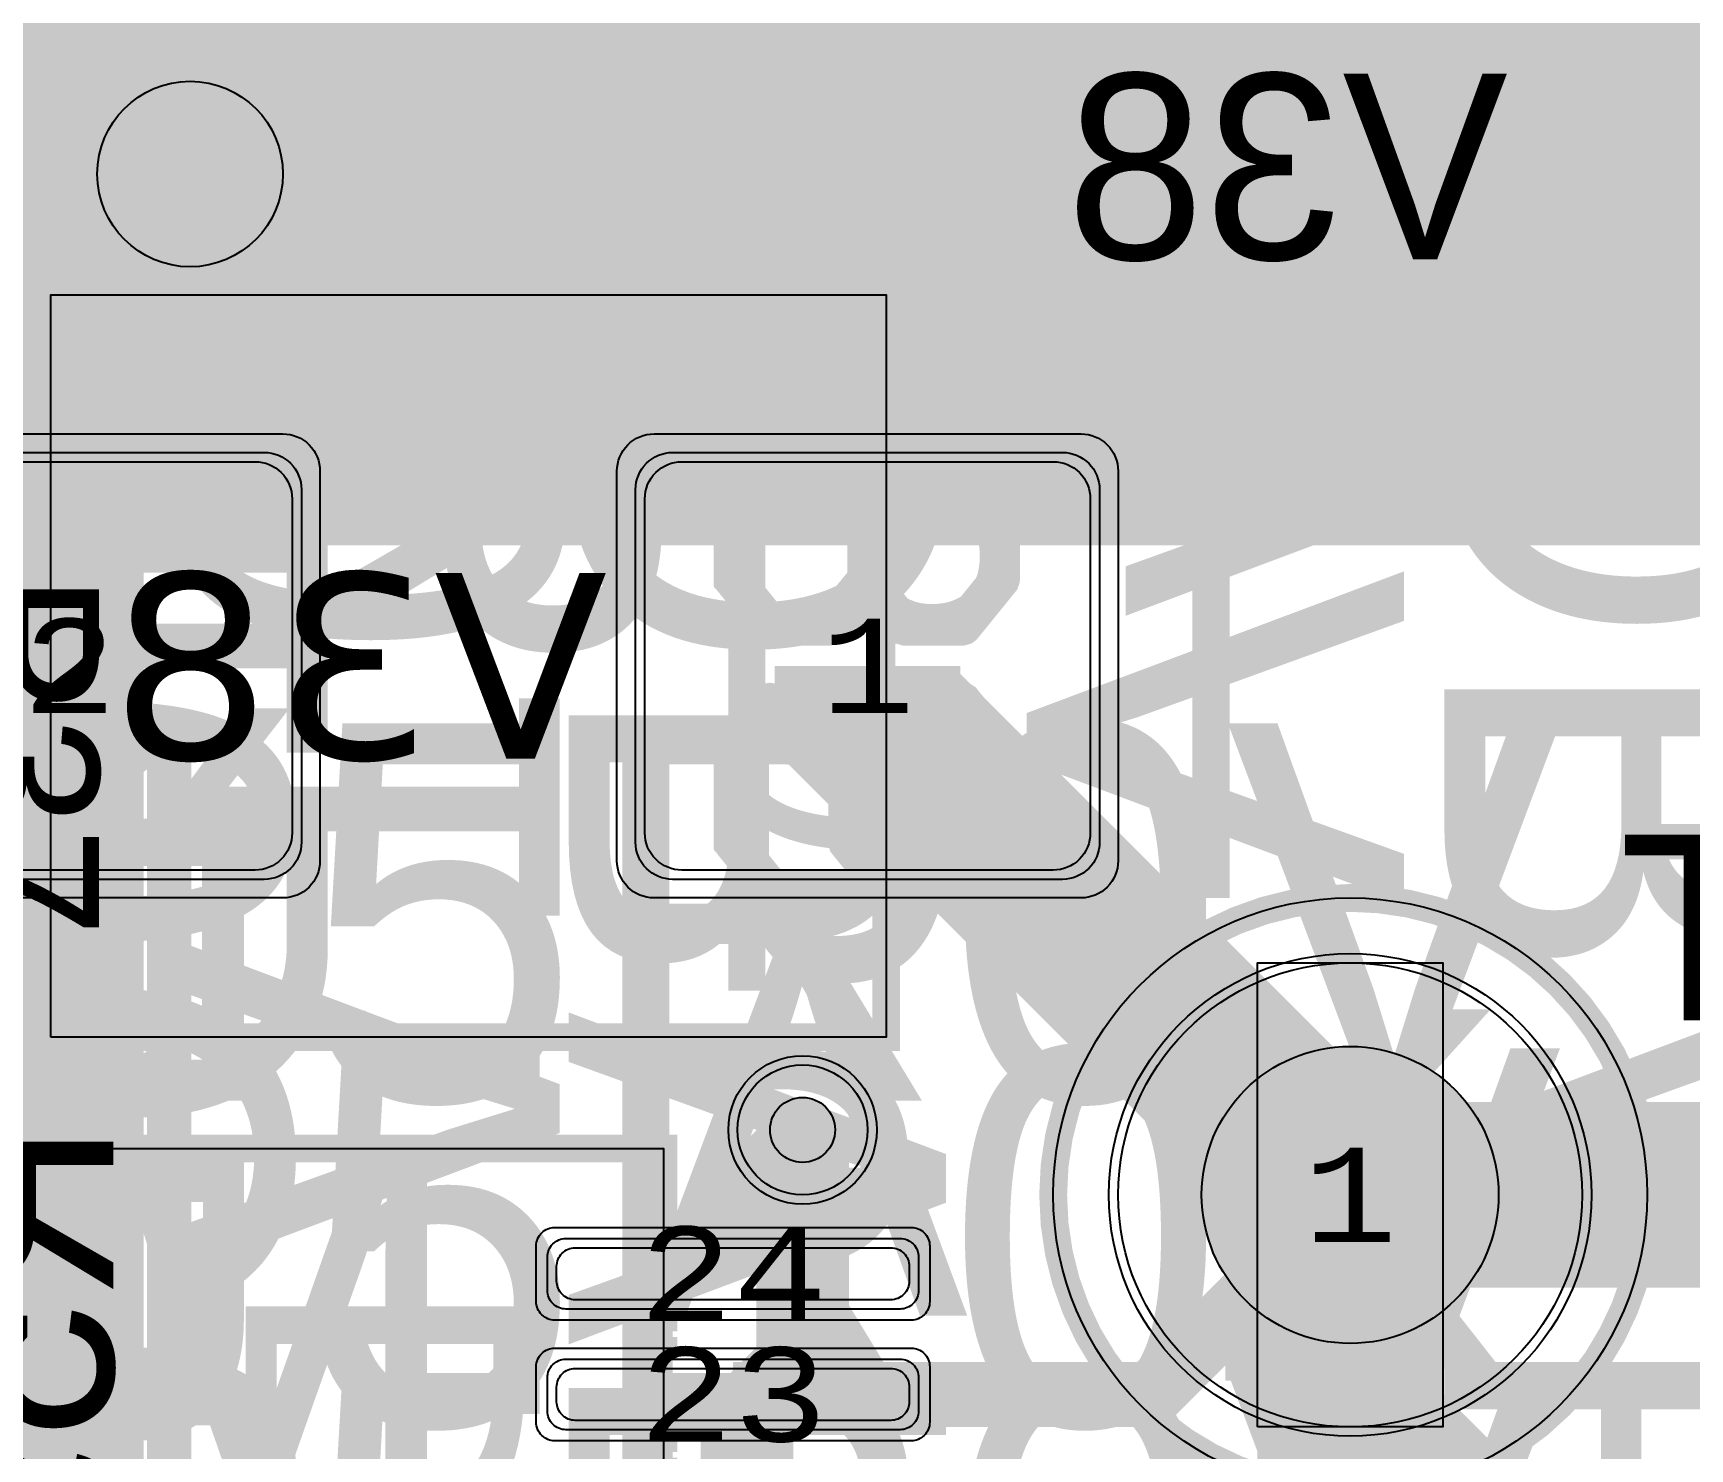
# Model space of a CAD drawing. Extents: x -28 to 199, y -61 to 255.
# Drawn here: x 92.9 to 101.83, y 123.88 to 131.51 of the extents above; entities that cross this region are included whole.
import ezdxf
from ezdxf.enums import TextEntityAlignment as Align

# ---------------------------------------------------------------- set-up
doc = ezdxf.new("R2010")
doc.units = 0
doc.header["$MEASUREMENT"] = 0
for name, color, linetype in [('ASSEMBLY_OUTLINES_BTM', 191, 'CONTINUOUS'), ('ASSEMBLY_OUTLINES_TOP', 102, 'CONTINUOUS'), ('ASSEMBLY_PART_NUMBERS_BTM', 191, 'CONTINUOUS'), ('ASSEMBLY_PART_NUMBERS_TOP', 102, 'CONTINUOUS'), ('ASSEMBLY_REF_DES_BTM', 191, 'CONTINUOUS'), ('ASSEMBLY_REF_DES_TOP', 102, 'CONTINUOUS'), ('DRILL_DRAWING', 21, 'CONTINUOUS'), ('GENERATED_SILKSCREEN_BTM', 255, 'CONTINUOUS'), ('GENERATED_SILKSCREEN_TOP', 140, 'CONTINUOUS'), ('MOUNTING_HOLES_LAYER_2', 42, 'CONTINUOUS'), ('MOUNTING_HOLES_LAYER_3', 42, 'CONTINUOUS'), ('MOUNTING_HOLES_LAYER_BOT21', 42, 'CONTINUOUS'), ('MOUNTING_HOLES_LAYER_TOP', 42, 'CONTINUOUS'), ('PART_HOLES_LAYER_2', 30, 'CONTINUOUS'), ('PART_HOLES_LAYER_3', 30, 'CONTINUOUS'), ('PART_HOLES_LAYER_BOTTOM', 30, 'CONTINUOUS'), ('PART_HOLES_LAYER_TOP', 30, 'CONTINUOUS'), ('PART_PADS_LAYER_2', 230, 'CONTINUOUS'), ('PART_PADS_LAYER_3', 81, 'CONTINUOUS'), ('PART_PADS_LAYER_BOTTOM', 10, 'CONTINUOUS'), ('PART_PADS_LAYER_TOP', 150, 'CONTINUOUS'), ('PART_PADS_SMD_BTM', 10, 'CONTINUOUS'), ('PART_PADS_SMD_TOP', 150, 'CONTINUOUS'), ('PIN_NUMBERS_BTM', 8, 'CONTINUOUS'), ('PIN_NUMBERS_TOP', 8, 'CONTINUOUS'), ('PLACEMENT_OUTLINES_BTM', 222, 'CONTINUOUS'), ('PLACEMENT_OUTLINES_TOP', 130, 'CONTINUOUS'), ('PLANE_DATA_LAYER_TOP', 150, 'CONTINUOUS'), ('PLANE_SHAPES_LAYER_2', 230, 'CONTINUOUS'), ('PLANE_SHAPES_LAYER_3', 81, 'CONTINUOUS'), ('PLANE_SHAPES_LAYER_TOP', 150, 'CONTINUOUS'), ('SILKSCREEN_OUTLINES_BTM', 211, 'CONTINUOUS'), ('SILKSCREEN_OUTLINES_TOP', 150, 'CONTINUOUS'), ('SILKSCREEN_REF_DES_BTM', 211, 'CONTINUOUS'), ('SILKSCREEN_REF_DES_TOP', 150, 'CONTINUOUS'), ('SOLDERMASK_PADS_BTM', 12, 'CONTINUOUS'), ('SOLDERMASK_PADS_TOP', 180, 'CONTINUOUS'), ('SOLDERPASTE_PADS_BTM', 12, 'CONTINUOUS'), ('SOLDERPASTE_PADS_TOP', 180, 'CONTINUOUS'), ('TRACES_LAYER_BOTTOM', 10, 'CONTINUOUS'), ('TRACES_LAYER_TOP', 150, 'CONTINUOUS'), ('VIA_HOLES_LAYER_2', 30, 'CONTINUOUS'), ('VIA_HOLES_LAYER_3', 30, 'CONTINUOUS'), ('VIA_HOLES_LAYER_BOTTOM', 30, 'CONTINUOUS'), ('VIA_HOLES_LAYER_TOP', 30, 'CONTINUOUS'), ('VIA_PADS_LAYER_2', 230, 'CONTINUOUS'), ('VIA_PADS_LAYER_3', 81, 'CONTINUOUS'), ('VIA_PADS_LAYER_BOTTOM', 10, 'CONTINUOUS'), ('VIA_PADS_LAYER_TOP', 150, 'CONTINUOUS')]:
    doc.layers.add(name, color=color, linetype=linetype)
doc.styles.add('COURIER_NEW', font='COUR.TTF')
doc.styles.add('VERDANA', font='verdana.TTF')
doc.styles.add('VERIBEST_GERBER_0', font='txt')

msp = doc.modelspace()

# ---------------------------------------------------------------- hatches: boundary and pattern name
at = {"layer": 'MOUNTING_HOLES_LAYER_2'}
h = msp.add_hatch(color=256, dxfattribs=at)
edge = h.paths.add_edge_path()
edge.add_arc((93.75, 130.75), 0.5, 0, 360)
at = {"layer": 'MOUNTING_HOLES_LAYER_3'}
h = msp.add_hatch(color=256, dxfattribs=at)
edge = h.paths.add_edge_path()
edge.add_arc((93.75, 130.75), 0.5, 0, 360)
at = {"layer": 'MOUNTING_HOLES_LAYER_BOT21'}
h = msp.add_hatch(color=256, dxfattribs=at)
edge = h.paths.add_edge_path()
edge.add_arc((93.75, 130.75), 0.5, 0, 360)
at = {"layer": 'MOUNTING_HOLES_LAYER_TOP'}
h = msp.add_hatch(color=256, dxfattribs=at)
edge = h.paths.add_edge_path()
edge.add_arc((93.75, 130.75), 0.5, 0, 360)
at = {"layer": 'PART_HOLES_LAYER_2'}
h = msp.add_hatch(color=256, dxfattribs=at)
edge = h.paths.add_edge_path()
edge.add_arc((100, 125.25), 0.8, 0, 360)
at = {"layer": 'PART_HOLES_LAYER_3'}
h = msp.add_hatch(color=256, dxfattribs=at)
edge = h.paths.add_edge_path()
edge.add_arc((100, 125.25), 0.8, 0, 360)
at = {"layer": 'PART_HOLES_LAYER_BOTTOM'}
h = msp.add_hatch(color=256, dxfattribs=at)
edge = h.paths.add_edge_path()
edge.add_arc((100, 125.25), 0.8, 0, 360)
at = {"layer": 'PART_HOLES_LAYER_TOP'}
h = msp.add_hatch(color=256, dxfattribs=at)
edge = h.paths.add_edge_path()
edge.add_arc((100, 125.25), 0.8, 0, 360)
at = {"layer": 'PLANE_DATA_LAYER_TOP'}
h = msp.add_hatch(color=256, dxfattribs=at)
h.paths.add_polyline_path([(116, 117.851777, -0.198909955685367), (115.977682, 117.797896), (111.963134, 113.783348, 0.1989121654681667), (111.852713, 113.516769), (111.852713, 109.210536, -0.198909955685367), (111.830395, 109.156655), (111.519268, 108.845529, 0.0521305858654235), (111.469896, 108.784628, -0.2536742335169971), (111.406035, 108.75), (111.052087, 108.75, -0.761357668387957), (111.012997, 108.891609, 0.2639141789224446), (111.5, 109.749999), (111.5, 109.75, 0.9999999999999999), (109.5, 109.75), (109.5, 109.749999, 0.2639141789224446), (109.987003, 108.891609, -0.761360327043746), (109.947913, 108.75), (109.787758, 108.75, -0.1239228712937583), (109.751683, 108.759081, 0.1020236173796423), (108.319618, 109.18617, -0.3891033849063), (108.25, 109.262085), (108.25, 114.499992, 0.414213562373095), (108.249992, 114.5), (106.5762, 114.5, -0.414213562373095), (106.5, 114.5762), (106.5, 125.249996), (106.499997, 125.250001), (102.750002, 128.999998, 0.2076843458650112), (102.749996, 129), (92.5762, 129, -0.414213562373095), (92.5, 129.0762), (92.5, 136.056084, -0.1989099556853327), (92.522318, 136.109965), (96.690035, 140.277682, -0.198913366334503), (96.743917, 140.3), (101.681014, 140.3, 0.1989121654681708), (101.947593, 140.410421), (104.203399, 142.666227, -0.6681819935816116), (104.333481, 142.612346), (104.333481, 139.196114, 0.1757342818238031), (104.432285, 138.923678, -0.175734275473325), (104.45, 138.874832), (104.45, 138.725168, -0.175734275473325), (104.432285, 138.676322, 0.1757342818238031), (104.333481, 138.403886), (104.333481, 136.625539, 0.1989121882725126), (104.457961, 136.325019), (107.040622, 133.742358, -0.1989099556853327), (107.06294, 133.688477), (107.06294, 128.070543, -0.1989099556853327), (107.040622, 128.016662), (106.79948, 127.77552, 0.1989121882725187), (106.675, 127.475), (106.675, 127.253921, -0.1860860801835699), (106.65528, 127.20277, 1.605833285110361), (107.690542, 126.906113, -0.0444727051515374), (107.689341, 126.919589), (107.689341, 126.91959, -0.6681819935815638), (107.819423, 126.973471), (108.696207, 126.096687, -0.1385728852908575), (108.716437, 126.060519, 0.8890740124386082), (109.9, 126.199997), (109.9, 126.200001, 0.3470511284967585), (109.439481, 126.783563, -0.1385728852908576), (109.403313, 126.803793), (108.591015, 127.616091, -0.198909955685367), (108.568697, 127.669972), (108.568697, 134.9238, -0.414213562373095), (108.644897, 135), (112.2238, 135, -0.414213562373095), (112.3, 134.9238), (112.3, 122.370567, 0.1989122151386119), (112.446447, 122.017014), (115.667013, 118.796447, 0.1553978667167526), (115.936597, 118.657102, -0.3656115539432245), (116, 118.581984)], flags=0)
h.paths.add_polyline_path([(92.75, 130.75, -0.9999999999999999), (94.75, 130.75, -0.9999999999999999)], flags=0)
h.paths.add_polyline_path([(93.3, 135, -0.9999999999999999), (100.7, 135, -0.9999999999999999)], flags=0)
at = {"layer": 'PLANE_SHAPES_LAYER_2'}
h = msp.add_hatch(color=256, dxfattribs=at)
h.paths.add_polyline_path([(169.5, 129.25), (149.5, 129.25), (142.25, 122), (142.25, 90.5), (147.5, 90.5), (147.5, 80), (154, 80), (154, 69.25), (131.75, 69.25), (131.75, 73.25), (121.25, 73.25), (121.25, 81), (110.5, 81), (110.5, 125.75), (106.5, 125.75), (106.5, 128.75), (93.5, 128.75), (93.5, 120.25), (91.75, 120.25), (91.75, 121.5), (80, 121.5), (80, 118.25), (73.25, 118.25), (73.25, 124.5), (67.5, 124.5), (67.5, 128), (57.75, 128), (57.75, 120.25), (55.25, 120.25), (55.25, 121.5), (47.5, 121.5), (47.5, 119), (35, 119), (35, 134.75), (32.75, 134.75), (32.75, 159.75), (29.25, 159.75), (29.25, 175.25), (22.5, 175.25), (22.5, 195.25), (17.25, 195.25), (17.25, 198), (22.5, 198), (22.5, 216.5), (40.25, 216.5), (40.25, 235.5), (54.5, 235.5), (54.5, 254), (87.25, 254), (87.25, 236.25), (86.25, 236.25), (86.25, 228.75), (81, 228.75), (81, 218.75), (95.25, 218.75), (95.25, 194.5), (87, 194.5), (87, 172), (131.1, 172), (131.1, 208.75), (115.5, 208.75), (115.5, 213.75), (106.75, 213.75), (106.75, 218.75), (110.25, 222.25), (110.25, 226.25), (142.5, 226.25), (142.5, 221.5), (160.5, 221.5), (160.5, 240.75), (169.5, 240.75)])
h.paths.add_polyline_path([(35.5, 149.5), (41.75, 149.5), (41.75, 152), (39.25, 152), (39.25, 154), (37.75, 154), (37.75, 152), (35.5, 152)], flags=16)
h.paths.add_polyline_path([(37.5, 125.75), (37.5, 128.75), (42.75, 128.75), (42.75, 125.75)], flags=16)
h.paths.add_polyline_path([(52, 127.75), (52, 130.75), (54.25, 130.75), (54.25, 127.75)], flags=16)
h.paths.add_polyline_path([(50.75, 219.5), (50.75, 226.5), (71.75, 226.5), (71.75, 219.5)], flags=16)
h.paths.add_polyline_path([(66.5, 150.75), (66.5, 177.5), (72.25, 177.5), (72.25, 150.75)], flags=16)
h.paths.add_polyline_path([(47.25, 185.25), (73, 185.25), (73, 188.25), (70.25, 188.25), (70.25, 191), (47.25, 191)], flags=16)
h.paths.add_polyline_path([(84.5, 208), (84.5, 212.75), (85, 212.75), (85, 208)], flags=16)
h.paths.add_polyline_path([(61.5, 137.25), (87.75, 137.25), (87.75, 140.5), (84.75, 140.5), (84.75, 143), (61.5, 143)], flags=16)
h.paths.add_polyline_path([(88.75, 127), (88.75, 130), (91, 130), (91, 127)], flags=16)
h.paths.add_polyline_path([(85.5, 130.25), (85.5, 132.5), (91, 132.5), (91, 130.25)], flags=16)
h.paths.add_polyline_path([(108.75, 142.25), (135.75, 142.25), (135.75, 145.75), (132.25, 145.75), (132.25, 149), (108.75, 149)], flags=16)
h.paths.add_polyline_path([(114.25, 126.75), (140.75, 126.75), (140.75, 129.75), (137.25, 129.75), (137.25, 133), (114.25, 133)], flags=16)
h.paths.add_polyline_path([(155.25, 180.25), (166.25, 180.25), (166.25, 186.25), (152.25, 186.25), (152.25, 183), (155.25, 183)], flags=16)
at = {"layer": 'PLANE_SHAPES_LAYER_3'}
h = msp.add_hatch(color=256, dxfattribs=at)
h.paths.add_polyline_path([(169.5, 129.25), (149.5, 129.25), (142.25, 122), (142.25, 90.5), (147.5, 90.5), (147.5, 80), (154, 80), (154, 69.25), (131.75, 69.25), (131.75, 73.25), (121.25, 73.25), (121.25, 81), (110.5, 81), (110.5, 125.75), (106.5, 125.75), (106.5, 128.75), (93.5, 128.75), (93.5, 120.25), (91.75, 120.25), (91.75, 121.5), (80, 121.5), (80, 118.25), (73.25, 118.25), (73.25, 124.5), (67.5, 124.5), (67.5, 127.75), (58.25, 127.75), (58.25, 130.25), (88.75, 130.25), (88.75, 127), (91, 127), (91, 132.5), (55, 132.5), (55, 131.25), (52, 131.25), (52, 127.75), (55, 127.75), (55, 127.25), (57.75, 127.25), (57.75, 120.25), (55.25, 120.25), (55.25, 121.5), (47.5, 121.5), (47.5, 119), (35, 119), (35, 134.75), (32.75, 134.75), (32.75, 159.75), (29.25, 159.75), (29.25, 175.25), (22.5, 175.25), (22.5, 195.25), (17.25, 195.25), (17.25, 198), (22.5, 198), (22.5, 216.5), (40.25, 216.5), (40.25, 235.5), (54.5, 235.5), (54.5, 254), (87.25, 254), (87.25, 236.25), (86.25, 236.25), (86.25, 228.75), (81, 228.75), (81, 218.75), (95.25, 218.75), (95.25, 194.5), (87, 194.5), (87, 172), (131.1, 172), (131.1, 208.75), (115.5, 208.75), (115.5, 213.75), (106.75, 213.75), (106.75, 218.75), (110.25, 222.25), (110.25, 226.25), (142.5, 226.25), (142.5, 221.5), (160.5, 221.5), (160.5, 240.75), (169.5, 240.75)])
h.paths.add_polyline_path([(35.5, 149.5), (41.75, 149.5), (41.75, 152), (39.25, 152), (39.25, 154), (37.75, 154), (37.75, 152), (35.5, 152)], flags=16)
h.paths.add_polyline_path([(37.5, 125.75), (37.5, 128.75), (42.75, 128.75), (42.75, 125.75)], flags=16)
h.paths.add_polyline_path([(50.75, 219.5), (50.75, 226.5), (71.75, 226.5), (71.75, 219.5)], flags=16)
h.paths.add_polyline_path([(66.5, 150.75), (66.5, 177.5), (72.25, 177.5), (72.25, 150.75)], flags=16)
h.paths.add_polyline_path([(47.25, 185.25), (73, 185.25), (73, 188.25), (70.25, 188.25), (70.25, 191), (47.25, 191)], flags=16)
h.paths.add_polyline_path([(84.5, 208), (84.5, 212.75), (85, 212.75), (85, 208)], flags=16)
h.paths.add_polyline_path([(61.5, 137.25), (87.75, 137.25), (87.75, 140.5), (84.75, 140.5), (84.75, 143), (61.5, 143)], flags=16)
h.paths.add_polyline_path([(108.75, 142.25), (135.75, 142.25), (135.75, 145.75), (132.25, 145.75), (132.25, 149), (108.75, 149)], flags=16)
h.paths.add_polyline_path([(114.25, 126.75), (140.75, 126.75), (140.75, 129.75), (137.25, 129.75), (137.25, 133), (114.25, 133)], flags=16)
h.paths.add_polyline_path([(155.25, 180.25), (166.25, 180.25), (166.25, 186.25), (152.25, 186.25), (152.25, 183), (155.25, 183)], flags=16)
at = {"layer": 'VIA_HOLES_LAYER_2'}
h = msp.add_hatch(color=256, dxfattribs=at)
edge = h.paths.add_edge_path()
edge.add_arc((97.05, 125.6), 0.175, 0, 360)
at = {"layer": 'VIA_HOLES_LAYER_3'}
h = msp.add_hatch(color=256, dxfattribs=at)
edge = h.paths.add_edge_path()
edge.add_arc((97.05, 125.6), 0.175, 0, 360)
at = {"layer": 'VIA_HOLES_LAYER_BOTTOM'}
h = msp.add_hatch(color=256, dxfattribs=at)
edge = h.paths.add_edge_path()
edge.add_arc((97.05, 125.6), 0.175, 0, 360)
at = {"layer": 'VIA_HOLES_LAYER_TOP'}
h = msp.add_hatch(color=256, dxfattribs=at)
edge = h.paths.add_edge_path()
edge.add_arc((97.05, 125.6), 0.175, 0, 360)

# ---------------------------------------------------------------- linework, layer by layer
at = {"layer": 'ASSEMBLY_OUTLINES_BTM', "const_width": 0.1}
msp.add_lwpolyline([(93, 126.099998), (93, 130.099998), (97.5, 130.099998), (97.5, 126.099998)], close=True, dxfattribs=at)
at = {"layer": 'ASSEMBLY_OUTLINES_BTM', "const_width": 0.2}
msp.add_lwpolyline([(96.75, 129.849998), (96.75, 126.349998)], dxfattribs=at)
at = {"layer": 'ASSEMBLY_OUTLINES_TOP'}
msp.add_lwpolyline([(99.5, 124), (99.5, 126.5), (100.5, 126.5), (100.5, 124)], close=True, dxfattribs=at)
at = {"layer": 'ASSEMBLY_OUTLINES_TOP', "const_width": 0.1}
msp.add_lwpolyline([(90.7, 117), (90.7, 125.5), (96.3, 125.5), (96.3, 117)], close=True, dxfattribs=at)
at = {"layer": 'ASSEMBLY_OUTLINES_TOP'}
msp.add_circle((100, 125.25), 1.6, dxfattribs=at)
at = {"layer": 'GENERATED_SILKSCREEN_BTM'}
for points, const_width in [([(98.154, 130.904), (98.186, 130.808), (98.154, 130.712), (98.154, 130.709), (98.153, 130.705), (98.153, 130.396), (98.153, 130.393), (98.154, 130.39), (98.155, 130.386), (98.159, 130.382), (98.259, 130.279), (98.264, 130.275), (98.269, 130.274), (98.273, 130.273), (98.64, 130.273), (98.643, 130.273), (98.646, 130.274), (98.65, 130.275), (98.654, 130.279), (98.754, 130.382), (98.759, 130.386), (98.76, 130.39), (98.76, 130.396), (98.76, 130.705), (98.76, 130.709), (98.76, 130.711), (98.759, 130.712), (98.727, 130.808), (98.759, 130.904), (98.76, 130.905), (98.76, 130.911), (98.76, 131.151), (98.76, 131.155), (98.759, 131.16), (98.754, 131.165), (98.654, 131.268), (98.65, 131.271), (98.646, 131.272), (98.643, 131.273), (98.64, 131.273), (98.273, 131.273), (98.269, 131.272), (98.264, 131.271), (98.259, 131.268), (98.159, 131.165), (98.155, 131.159), (98.154, 131.155), (98.153, 131.151), (98.153, 130.911), (98.153, 130.907), (98.154, 130.905), (98.154, 130.904)], 0.15), ([(98.72, 131.14), (98.72, 130.913), (98.693, 130.827), (98.222, 130.827), (98.193, 130.913), (98.193, 131.14), (98.282, 131.232), (98.63, 131.232), (98.72, 131.14)], 0.15), ([(99.593, 130.277), (99.762, 130.414), (99.765, 130.416), (99.767, 130.419), (99.768, 130.422), (99.768, 130.425), (99.767, 130.432), (99.763, 130.439), (99.758, 130.444), (99.752, 130.448), (99.745, 130.449), (99.738, 130.447), (99.575, 130.314), (99.252, 130.314), (99.096, 130.44), (99.096, 130.626), (99.25, 130.753), (99.416, 130.753), (99.424, 130.755), (99.429, 130.759), (99.432, 130.766), (99.433, 130.773), (99.432, 130.78), (99.429, 130.786), (99.424, 130.791), (99.416, 130.793), (99.25, 130.793), (99.096, 130.92), (99.096, 131.106), (99.252, 131.232), (99.575, 131.232), (99.738, 131.099), (99.745, 131.097), (99.752, 131.098), (99.758, 131.101), (99.763, 131.107), (99.767, 131.113), (99.768, 131.12), (99.768, 131.124), (99.767, 131.127), (99.765, 131.13), (99.762, 131.132), (99.593, 131.269), (99.59, 131.27), (99.587, 131.271), (99.586, 131.272), (99.582, 131.273), (99.245, 131.273), (99.24, 131.272), (99.238, 131.271), (99.236, 131.27), (99.232, 131.269), (99.063, 131.132), (99.06, 131.127), (99.059, 131.123), (99.057, 131.12), (99.056, 131.116), (99.056, 130.91), (99.057, 130.907), (99.059, 130.9), (99.06, 130.895), (99.063, 130.893), (99.21, 130.773), (99.063, 130.653), (99.062, 130.651), (99.06, 130.649), (99.059, 130.648), (99.059, 130.646), (99.057, 130.639), (99.056, 130.636), (99.056, 130.43), (99.057, 130.425), (99.059, 130.421), (99.06, 130.417), (99.063, 130.414), (99.232, 130.277), (99.236, 130.275), (99.237, 130.274), (99.24, 130.274), (99.241, 130.273), (99.242, 130.273), (99.245, 130.273), (99.582, 130.273), (99.586, 130.274), (99.59, 130.275), (99.593, 130.277)], 0.15), ([(100.316, 130.273), (100.343, 130.273), (100.349, 130.274), (100.354, 130.277), (100.36, 130.281), (100.361, 130.287), (100.686, 131.246), (100.687, 131.25), (100.687, 131.254), (100.686, 131.257), (100.684, 131.26), (100.678, 131.265), (100.671, 131.269), (100.664, 131.27), (100.657, 131.269), (100.651, 131.266), (100.647, 131.259), (100.33, 130.316), (100.011, 131.259), (100.007, 131.266), (100.001, 131.269), (99.994, 131.27), (99.987, 131.269), (99.98, 131.265), (99.975, 131.26), (99.973, 131.254), (99.974, 131.246), (100.297, 130.287), (100.3, 130.281), (100.306, 130.277), (100.31, 130.274), (100.316, 130.273)], 0.15), ([(98.72, 130.701), (98.72, 130.405), (98.63, 130.314), (98.282, 130.314), (98.193, 130.405), (98.193, 130.701), (98.222, 130.787), (98.693, 130.787), (98.72, 130.701)], 0.15), ([(99.25, 129.349998), (99.25, 126.849998)], 0.2), ([(92.351998, 125.511996), (93.311998, 125.511996), (93.319998, 125.509996), (93.324998, 125.504996), (93.327998, 125.498996), (93.328998, 125.491996), (93.327998, 125.483996), (93.324998, 125.476996), (93.319998, 125.471996), (93.311998, 125.469996), (92.851998, 125.469996), (92.851998, 124.999996), (93.317998, 124.835996), (93.324998, 124.831996), (93.328998, 124.824996), (93.329998, 124.816996), (93.327998, 124.810996), (93.324998, 124.804996), (93.318998, 124.799996), (93.312998, 124.796996), (93.304998, 124.798996), (92.838998, 124.962996), (92.711998, 124.802996)], 0.15), ([(92.351998, 124.566996), (92.832998, 124.566996), (92.839998, 124.565996), (92.844998, 124.562996), (92.847998, 124.558996), (92.849998, 124.551996), (92.851998, 124.546996), (92.852998, 124.542996), (92.851998, 124.537996), (92.848998, 124.533996), (92.715998, 124.370996)], 0.15), ([(92.715998, 124.047996), (92.842998, 123.891996), (93.164998, 123.891996), (93.289998, 124.047996), (93.289998, 124.370996), (93.157998, 124.533996), (93.154998, 124.540996), (93.154998, 124.546996), (93.158998, 124.552996), (93.163998, 124.558996), (93.170998, 124.562996), (93.177998, 124.563996), (93.181998, 124.563996), (93.184998, 124.562996), (93.189998, 124.557996), (93.327998, 124.388996), (93.329998, 124.385996), (93.329998, 124.381996), (93.331998, 124.377996), (93.331998, 124.040996), (93.331998, 124.037996), (93.330998, 124.036996), (93.330998, 124.035996), (93.329998, 124.033996), (93.329998, 124.031996), (93.327998, 124.027996), (93.189998, 123.858996), (93.186998, 123.855996), (93.184998, 123.854996), (93.178998, 123.852996), (93.174998, 123.851996), (92.832998, 123.851996), (92.828998, 123.852996)], 0.15), ([(92.679998, 124.388996), (92.789998, 124.524996), (92.372998, 124.524996)], 0.15)]:
    msp.add_lwpolyline(points, dxfattribs=dict(at, const_width=const_width))
at = {"layer": 'GENERATED_SILKSCREEN_BTM', "const_width": 0.15}
for points in [[(97.500005, 129.324998), (97.499995, 129.324998), (97.499995, 130.099993), (93.000005, 130.099993), (93.000005, 129.324998), (92.999995, 129.324998), (92.999995, 130.099998, -0.4142135624), (93, 130.100003), (97.5, 130.100003, -0.4142135624), (97.500005, 130.099998), (97.500005, 129.324998)], [(97.500005, 126.099998, -0.4142135624), (97.5, 126.099993), (93, 126.099993, -0.4142135624), (92.999995, 126.099998), (92.999995, 126.874998), (93.000005, 126.874998), (93.000005, 126.100003), (97.499995, 126.100003), (97.499995, 126.874998), (97.500005, 126.874998), (97.500005, 126.099998)]]:
    msp.add_lwpolyline(points, format="xyb", dxfattribs=at)
at = {"layer": 'GENERATED_SILKSCREEN_TOP', "const_width": 0.15}
for points in [[(98.14, 129.966), (98.143, 129.9735), (98.1445, 129.978), (98.146, 129.9855), (98.146, 130.7445), (98.143, 130.755), (98.1355, 130.7625), (98.128, 130.7715), (98.116, 130.7745), (96.676, 130.7745), (96.664, 130.7715), (96.6565, 130.7625), (96.649, 130.755), (96.646, 130.7445), (96.646, 129.9855), (96.646, 129.9795), (96.6475, 129.9765), (96.649, 129.972), (96.652, 129.966), (96.8575, 129.7125), (96.8635, 129.708), (96.8665, 129.7065), (96.874, 129.7035), (96.8815, 129.702), (97.9105, 129.702), (97.918, 129.7035), (97.9225, 129.7065), (97.927, 129.7065), (97.9285, 129.708), (97.93, 129.711), (97.9345, 129.7125), (98.14, 129.966)], [(98.0845, 130.7115), (98.0845, 129.996), (97.8955, 129.762), (96.8965, 129.762), (96.7075, 129.996), (96.7075, 130.7115), (98.0845, 130.7115)], [(96.652, 129.09), (96.8575, 129.3435), (96.865, 129.351), (96.8695, 129.3525), (96.874, 129.3525), (96.8845, 129.351), (96.895, 129.345), (96.904, 129.3375), (96.9085, 129.3285), (96.91, 129.318), (96.907, 129.3075), (96.7075, 129.063), (96.7075, 128.5785), (96.8965, 128.3445), (97.1755, 128.3445), (97.366, 128.5755), (97.366, 128.8245), (97.369, 128.8365), (97.375, 128.844), (97.3855, 128.8485), (97.396, 128.85), (97.4065, 128.8485), (97.417, 128.844), (97.423, 128.8365), (97.426, 128.8245), (97.426, 128.5755), (97.6165, 128.3445), (97.8955, 128.3445), (98.0845, 128.5785), (98.0845, 129.063), (97.885, 129.3075), (97.882, 129.318), (97.8835, 129.3285), (97.888, 129.3375), (97.897, 129.345), (97.9075, 129.351), (97.918, 129.3525), (97.9225, 129.3525), (97.927, 129.351), (97.9345, 129.3435), (98.14, 129.09), (98.1415, 129.0855), (98.143, 129.081), (98.1445, 129.0795), (98.146, 129.0735), (98.146, 128.568), (98.1445, 128.5605), (98.143, 128.5575), (98.1415, 128.553), (98.14, 128.5485), (97.9345, 128.295), (97.9285, 128.2905), (97.921, 128.289), (97.9165, 128.286), (97.9105, 128.2845), (97.6015, 128.2845), (97.597, 128.286), (97.5865, 128.289), (97.5805, 128.2905), (97.576, 128.295), (97.396, 128.5155), (97.216, 128.295), (97.213, 128.2935), (97.21, 128.2905), (97.2085, 128.289), (97.2055, 128.289), (97.195, 128.286), (97.1905, 128.2845), (96.8815, 128.2845), (96.874, 128.286), (96.868, 128.289), (96.862, 128.2905), (96.8575, 128.295), (96.652, 128.5485), (96.649, 128.5545), (96.6475, 128.556), (96.6475, 128.5605), (96.6475, 128.562), (96.646, 128.5635), (96.646, 128.568), (96.646, 129.0735), (96.6475, 129.0795), (96.649, 129.0855), (96.652, 129.09)], [(92.4792, 128.4588), (92.8472, 128.4588), (92.8472, 128.0828), (92.4744, 127.9516)], [(92.9592, 127.9252), (92.9608, 127.9228), (92.9648, 127.922), (92.9688, 127.9196), (92.9728, 127.9196), (93.1376, 127.9196), (93.1416, 127.9196), (93.144, 127.922), (93.1464, 127.922), (93.1472, 127.9228), (93.148, 127.9236), (93.1504, 127.9252), (93.26, 128.0612), (93.2616, 128.0652), (93.2624, 128.0676), (93.2632, 128.0716), (93.2632, 128.4748), (93.2616, 128.482), (93.2576, 128.486), (93.2536, 128.4908), (93.2472, 128.4924), (92.4792, 128.4924)], [(93.2304, 128.4588), (93.2304, 128.0756), (93.1296, 127.9516), (92.9808, 127.9516), (92.8792, 128.0756), (92.8792, 128.4588), (93.2304, 128.4588)], [(92.4848, 127.922), (92.8576, 128.0532), (92.9592, 127.9252)], [(96.652, 127.6725), (96.8575, 127.9245), (96.865, 127.932), (96.874, 127.9335), (96.8845, 127.932), (96.895, 127.926), (96.904, 127.92), (96.9085, 127.9095), (96.91, 127.9005), (96.907, 127.89), (96.7075, 127.6455), (96.7075, 127.161), (96.8965, 126.927), (97.435, 126.927), (97.27, 127.131), (97.267, 127.137), (97.2655, 127.1385), (97.264, 127.143), (97.264, 127.149), (97.264, 127.6545), (97.264, 127.6605), (97.2685, 127.6695), (97.27, 127.6725), (97.474, 127.9245), (97.4755, 127.9275), (97.4785, 127.9305), (97.483, 127.9335), (97.4935, 127.9365), (97.4995, 127.938), (97.9105, 127.938), (97.918, 127.9365), (97.924, 127.9335), (97.9285, 127.9305), (97.93, 127.9275), (97.9345, 127.9245), (98.14, 127.6725), (98.1415, 127.6665), (98.143, 127.662), (98.1445, 127.6605), (98.146, 127.6545), (98.146, 127.149), (98.1445, 127.143), (98.1445, 127.1415), (98.143, 127.14), (98.1415, 127.1355), (98.14, 127.1295), (97.9345, 126.8775), (97.9285, 126.873), (97.921, 126.8715), (97.9165, 126.8685), (97.9105, 126.867), (96.8815, 126.867), (96.877, 126.8685), (96.8665, 126.8715), (96.8635, 126.873), (96.8575, 126.8775), (96.652, 127.1295), (96.649, 127.137), (96.6475, 127.1385), (96.6475, 127.1415), (96.6475, 127.1445), (96.646, 127.146), (96.646, 127.149), (96.646, 127.6545), (96.6475, 127.6605), (96.649, 127.6665), (96.652, 127.6725)], [(97.8955, 127.8765), (97.5145, 127.8765), (97.324, 127.6455), (97.324, 127.161), (97.5145, 126.927), (97.8955, 126.927), (98.0845, 127.161), (98.0845, 127.6455), (97.8955, 127.8765)], [(92.7456, 127.1964), (92.8472, 127.3196), (92.8472, 127.4524), (92.8488, 127.4588), (92.852, 127.4628), (92.8576, 127.4652), (92.8632, 127.466), (92.8688, 127.4652), (92.8744, 127.4628), (92.8776, 127.4588), (92.8792, 127.4524), (92.8792, 127.3196), (92.9808, 127.1964), (93.1296, 127.1964), (93.2304, 127.3212), (93.2304, 127.5796), (93.124, 127.71), (93.1224, 127.7156), (93.1232, 127.7212), (93.1256, 127.726), (93.1304, 127.73), (93.136, 127.7332), (93.1416, 127.734), (93.144, 127.734), (93.1464, 127.7332), (93.1504, 127.7292), (93.26, 127.594), (93.2608, 127.5916), (93.2616, 127.5892), (93.2624, 127.5884), (93.2632, 127.5852), (93.2632, 127.3156), (93.2624, 127.3116), (93.2616, 127.31), (93.2608, 127.3076), (93.26, 127.3052), (93.1504, 127.17), (93.1472, 127.1676), (93.1432, 127.1668), (93.1408, 127.1652), (93.1376, 127.1644), (92.9728, 127.1644), (92.9704, 127.1652), (92.9648, 127.1668), (92.9616, 127.1676), (92.9592, 127.17), (92.8632, 127.2876), (92.7672, 127.17)], [(102.279, 127.173), (101.604, 127.173), (101.597, 127.172), (101.592, 127.167), (101.588, 127.16), (101.587, 127.152), (101.588, 127.145), (101.592, 127.138), (101.597, 127.134), (101.604, 127.132), (101.922, 127.132)], [(92.472, 126.842), (93.2392, 126.4108), (93.2432, 126.4092), (93.2464, 126.4092), (93.2496, 126.4092), (93.2528, 126.4108), (93.2576, 126.4132), (93.2608, 126.4164), (93.2624, 126.4204), (93.2632, 126.4244), (93.2632, 126.9644), (93.2616, 126.97), (93.2576, 126.974), (93.2528, 126.9772), (93.2464, 126.978), (93.2408, 126.9772), (93.2352, 126.974), (93.2312, 126.97), (93.2304, 126.9644), (93.2304, 126.4516), (92.4872, 126.8692)]]:
    msp.add_lwpolyline(points, dxfattribs=at)
msp.add_lwpolyline([(98.4, 125.25, -1), (101.6, 125.25, -1)], format="xyb", close=True, dxfattribs=at)
msp.add_lwpolyline([(96.300005, 125.09), (96.299995, 125.09), (96.299995, 125.499995), (90.700005, 125.499995), (90.700005, 125.09), (90.699995, 125.09), (90.699995, 125.5, -0.4142135624), (90.7, 125.500005), (96.3, 125.500005, -0.4142135624), (96.300005, 125.5), (96.300005, 125.09)], format="xyb", dxfattribs=at)
for points in [[(96.299995, 124.44), (96.299995, 124.56), (96.300005, 124.56), (96.300005, 124.44)], [(96.299995, 123.79), (96.299995, 123.91), (96.300005, 123.91), (96.300005, 123.79)]]:
    msp.add_lwpolyline(points, close=True, dxfattribs=at)
at = {"layer": 'MOUNTING_HOLES_LAYER_2'}
msp.add_circle((93.75, 130.75), 0.5, dxfattribs=at)
at = {"layer": 'MOUNTING_HOLES_LAYER_3'}
msp.add_circle((93.75, 130.75), 0.5, dxfattribs=at)
at = {"layer": 'MOUNTING_HOLES_LAYER_BOT21'}
msp.add_circle((93.75, 130.75), 0.5, dxfattribs=at)
at = {"layer": 'MOUNTING_HOLES_LAYER_TOP'}
msp.add_circle((93.75, 130.75), 0.5, dxfattribs=at)
at = {"layer": 'PART_HOLES_LAYER_2'}
msp.add_circle((100, 125.25), 0.8, dxfattribs=at)
at = {"layer": 'PART_HOLES_LAYER_3'}
msp.add_circle((100, 125.25), 0.8, dxfattribs=at)
at = {"layer": 'PART_HOLES_LAYER_BOTTOM'}
msp.add_circle((100, 125.25), 0.8, dxfattribs=at)
at = {"layer": 'PART_HOLES_LAYER_TOP'}
msp.add_circle((100, 125.25), 0.8, dxfattribs=at)
at = {"layer": 'PART_PADS_LAYER_2'}
msp.add_circle((100, 125.25), 1.25, dxfattribs=at)
at = {"layer": 'PART_PADS_LAYER_3'}
msp.add_circle((100, 125.25), 1.25, dxfattribs=at)
at = {"layer": 'PART_PADS_LAYER_BOTTOM'}
msp.add_circle((100, 125.25), 1.25, dxfattribs=at)
at = {"layer": 'PART_PADS_LAYER_TOP'}
msp.add_circle((100, 125.25), 1.25, dxfattribs=at)
at = {"layer": 'PART_PADS_SMD_BTM'}
for points in [[(94.35, 127.149998, -0.4142135624), (94.15, 126.949998), (92.05, 126.949998, -0.4142135624), (91.85, 127.149998), (91.85, 129.049998, -0.4142135624), (92.05, 129.249998), (94.15, 129.249998, -0.4142135624), (94.35, 129.049998)], [(98.65, 127.149998, -0.4142135624), (98.45, 126.949998), (96.35, 126.949998, -0.4142135624), (96.15, 127.149998), (96.15, 129.049998, -0.4142135624), (96.35, 129.249998), (98.45, 129.249998, -0.4142135624), (98.65, 129.049998)]]:
    msp.add_lwpolyline(points, format="xyb", close=True, dxfattribs=at)
at = {"layer": 'PART_PADS_SMD_TOP'}
for points in [[(95.675, 124.915, -0.4142135624), (95.775, 125.015), (97.575, 125.015, -0.4142135624), (97.675, 124.915), (97.675, 124.735, -0.4142135624), (97.575, 124.635), (95.775, 124.635, -0.4142135624), (95.675, 124.735)], [(95.675, 124.265, -0.4142135624), (95.775, 124.365), (97.575, 124.365, -0.4142135624), (97.675, 124.265), (97.675, 124.085, -0.4142135624), (97.575, 123.985), (95.775, 123.985, -0.4142135624), (95.675, 124.085)]]:
    msp.add_lwpolyline(points, format="xyb", close=True, dxfattribs=at)
at = {"layer": 'PLACEMENT_OUTLINES_BTM'}
msp.add_lwpolyline([(93, 126.099998), (93, 130.099998), (97.5, 130.099998), (97.5, 126.099998)], close=True, dxfattribs=at)
at = {"layer": 'PLACEMENT_OUTLINES_TOP'}
msp.add_lwpolyline([(90.7, 117), (90.7, 125.5), (96.3, 125.5), (96.3, 117)], close=True, dxfattribs=at)
msp.add_circle((100, 125.25), 1.6, dxfattribs=at)
at = {"layer": 'PLANE_SHAPES_LAYER_TOP'}
msp.add_solid([(92.5, 129), (108.25, 129), (92.5, 139.5), (108.25, 139.5)], dxfattribs=at)
at = {"layer": 'SILKSCREEN_OUTLINES_BTM'}
msp.add_lwpolyline([(93, 126.099998), (93, 130.099998), (97.5, 130.099998), (97.5, 126.099998)], close=True, dxfattribs=at)
at = {"layer": 'SILKSCREEN_OUTLINES_BTM', "const_width": 0.2}
msp.add_lwpolyline([(99.25, 129.349998), (99.25, 126.849998)], dxfattribs=at)
at = {"layer": 'SILKSCREEN_OUTLINES_TOP'}
msp.add_lwpolyline([(90.7, 117), (90.7, 125.5), (96.3, 125.5), (96.3, 117)], close=True, dxfattribs=at)
msp.add_circle((100, 125.25), 1.6, dxfattribs=at)
at = {"layer": 'SOLDERMASK_PADS_BTM'}
for points in [[(94.45, 127.049998, -0.4142135624), (94.25, 126.849998), (91.95, 126.849998, -0.4142135624), (91.75, 127.049998), (91.75, 129.149998, -0.4142135624), (91.95, 129.349998), (94.25, 129.349998, -0.4142135624), (94.45, 129.149998)], [(98.75, 127.049998, -0.4142135624), (98.55, 126.849998), (96.25, 126.849998, -0.4142135624), (96.05, 127.049998), (96.05, 129.149998, -0.4142135624), (96.25, 129.349998), (98.55, 129.349998, -0.4142135624), (98.75, 129.149998)]]:
    msp.add_lwpolyline(points, format="xyb", close=True, dxfattribs=at)
msp.add_circle((100, 125.25), 1.3, dxfattribs=at)
at = {"layer": 'SOLDERMASK_PADS_TOP'}
for points in [[(95.615, 124.975, -0.4142135624), (95.715, 125.075), (97.635, 125.075, -0.4142135624), (97.735, 124.975), (97.735, 124.675, -0.4142135624), (97.635, 124.575), (95.715, 124.575, -0.4142135624), (95.615, 124.675)], [(95.615, 124.325, -0.4142135624), (95.715, 124.425), (97.635, 124.425, -0.4142135624), (97.735, 124.325), (97.735, 124.025, -0.4142135624), (97.635, 123.925), (95.715, 123.925, -0.4142135624), (95.615, 124.025)]]:
    msp.add_lwpolyline(points, format="xyb", close=True, dxfattribs=at)
msp.add_circle((100, 125.25), 1.3, dxfattribs=at)
at = {"layer": 'SOLDERPASTE_PADS_BTM'}
for points in [[(94.3, 127.199998, -0.4142135624), (94.1, 126.999998), (92.1, 126.999998, -0.4142135624), (91.9, 127.199998), (91.9, 128.999998, -0.4142135624), (92.1, 129.199998), (94.1, 129.199998, -0.4142135624), (94.3, 128.999998)], [(98.6, 127.199998, -0.4142135624), (98.4, 126.999998), (96.4, 126.999998, -0.4142135624), (96.2, 127.199998), (96.2, 128.999998, -0.4142135624), (96.4, 129.199998), (98.4, 129.199998, -0.4142135624), (98.6, 128.999998)]]:
    msp.add_lwpolyline(points, format="xyb", close=True, dxfattribs=at)
at = {"layer": 'SOLDERPASTE_PADS_TOP'}
for points in [[(95.725, 124.865, -0.4142135624), (95.825, 124.965), (97.525, 124.965, -0.4142135624), (97.625, 124.865), (97.625, 124.785, -0.4142135624), (97.525, 124.685), (95.825, 124.685, -0.4142135624), (95.725, 124.785)], [(95.725, 124.215, -0.4142135624), (95.825, 124.315), (97.525, 124.315, -0.4142135624), (97.625, 124.215), (97.625, 124.135, -0.4142135624), (97.525, 124.035), (95.825, 124.035, -0.4142135624), (95.725, 124.135)]]:
    msp.add_lwpolyline(points, format="xyb", close=True, dxfattribs=at)
at = {"layer": 'TRACES_LAYER_BOTTOM'}
for points, const_width in [([(100, 125.25), (97.4, 127.85), (97.4, 128.099998)], 1), ([(90.695998, 125.045996), (90.795998, 125.045996), (91.820263, 126.070261), (91.820263, 128.099998), (93.1, 128.099998)], 0.5), ([(97.05, 125.6), (97.05, 124.325), (96.75, 124.025), (96.75, 122.45)], 0.5), ([(100, 125.25), (102.922641, 125.25), (104.045641, 124.127), (104.045641, 123), (105.25, 123)], 1), ([(100, 125.25), (100, 123.973), (100.25, 123.723), (100.25, 122.4)], 1)]:
    msp.add_lwpolyline(points, dxfattribs=dict(at, const_width=const_width))
at = {"layer": 'TRACES_LAYER_TOP'}
for points, const_width in [([(97.05, 125.6), (96.983, 125.6), (96.675, 125.292), (96.675, 124.825)], 0.254), ([(100, 125.25), (98.925, 124.175), (96.675, 124.175)], 0.35)]:
    msp.add_lwpolyline(points, dxfattribs=dict(at, const_width=const_width))
at = {"layer": 'VIA_HOLES_LAYER_2'}
msp.add_circle((97.05, 125.6), 0.175, dxfattribs=at)
at = {"layer": 'VIA_HOLES_LAYER_3'}
msp.add_circle((97.05, 125.6), 0.175, dxfattribs=at)
at = {"layer": 'VIA_HOLES_LAYER_BOTTOM'}
msp.add_circle((97.05, 125.6), 0.175, dxfattribs=at)
at = {"layer": 'VIA_HOLES_LAYER_TOP'}
msp.add_circle((97.05, 125.6), 0.175, dxfattribs=at)
at = {"layer": 'VIA_PADS_LAYER_2'}
msp.add_circle((97.05, 125.6), 0.4, dxfattribs=at)
at = {"layer": 'VIA_PADS_LAYER_3'}
msp.add_circle((97.05, 125.6), 0.4, dxfattribs=at)
at = {"layer": 'VIA_PADS_LAYER_BOTTOM'}
msp.add_circle((97.05, 125.6), 0.35, dxfattribs=at)
at = {"layer": 'VIA_PADS_LAYER_TOP'}
msp.add_circle((97.05, 125.6), 0.35, dxfattribs=at)

# ---------------------------------------------------------------- texts
at = {"layer": 'ASSEMBLY_PART_NUMBERS_BTM', "style": 'VERIBEST_GERBER_0', "text_generation_flag": 2}
for s, p in [('GRM188R71H123KA01D', (92.46, 156.5)), ('ERJ-3EKF15R0V', (98.79, 149.5)), ('SN74LVC1G32DBVR', (95.79, 148.75)), ('ERJ-3EKF4701V', (93.71, 145.5))]:
    msp.add_text(s, height=2.032, rotation=90, dxfattribs=at).set_placement(p, align=Align.TOP_LEFT)
msp.add_text('MURS160-13-F', height=2.032, dxfattribs=at).set_placement((95.25, 125.559998), align=Align.TOP_LEFT)
at = {"layer": 'ASSEMBLY_PART_NUMBERS_TOP', "style": 'VERIBEST_GERBER_0'}
for s, p in [('SN74LVC1G08DBVR', (96.29, 154.25)), ('SN74AHCT1G00DBVR', (102.54, 151)), ('ERJ-3EKF4701V', (100.29, 147.5)), ('CL10C010BB8NNNC', (94.29, 133)), ('ERJ-3GEY0R00V', (94.04, 127.5))]:
    msp.add_text(s, height=2.032, rotation=270, dxfattribs=at).set_placement(p, align=Align.TOP_LEFT)
for p in [(80, 127.79), (80, 126.04), (80, 124.29)]:
    msp.add_text('ERJ-3EKF15R0V', height=2.032, dxfattribs=at).set_placement(p, align=Align.TOP_LEFT)
at = {"layer": 'ASSEMBLY_REF_DES_BTM', "style": 'VERDANA', "text_generation_flag": 2}
msp.add_text('V38', height=1, dxfattribs=at).set_placement((96, 128.599998), align=Align.TOP_LEFT)
at = {"layer": 'ASSEMBLY_REF_DES_TOP', "style": 'VERDANA'}
msp.add_text('D39', height=1.5, rotation=270, dxfattribs=at).set_placement((94.8, 122.75), align=Align.MIDDLE_CENTER)
at = {"layer": 'DRILL_DRAWING', "style": 'VERIBEST_GERBER_0'}
for s, p in [('T', (93.75, 130.75)), ('A', (97.05, 125.6)), ('K', (100, 125.25))]:
    msp.add_text(s, height=2, dxfattribs=at).set_placement(p, align=Align.MIDDLE_CENTER)
at = {"layer": 'PIN_NUMBERS_BTM', "style": 'COURIER_NEW'}
for s, p in [('2', (93.1, 128.099998)), ('1', (97.4, 128.099998)), ('1', (100, 125.25)), ('24', (96.675, 124.825)), ('23', (96.675, 124.175))]:
    msp.add_text(s, height=0.508, dxfattribs=at).set_placement(p, align=Align.MIDDLE_CENTER)
at = {"layer": 'PIN_NUMBERS_TOP', "style": 'COURIER_NEW'}
for s, p in [('2', (93.1, 128.099998)), ('1', (97.4, 128.099998)), ('1', (100, 125.25)), ('24', (96.675, 124.825)), ('23', (96.675, 124.175))]:
    msp.add_text(s, height=0.508, dxfattribs=at).set_placement(p, align=Align.MIDDLE_CENTER)
at = {"layer": 'SILKSCREEN_REF_DES_BTM', "style": 'VERIBEST_GERBER_0', "text_generation_flag": 2}
msp.add_text('V38', height=1, dxfattribs=at).set_placement((100.85, 131.29), align=Align.TOP_LEFT)
msp.add_text('R597', height=1, rotation=90, dxfattribs=at).set_placement((92.335998, 125.645996), align=Align.TOP_LEFT)
at = {"layer": 'SILKSCREEN_REF_DES_TOP', "style": 'VERIBEST_GERBER_0'}
msp.add_text('D39', height=1.5, rotation=270, dxfattribs=at).set_placement((97.39, 128.85), align=Align.MIDDLE_CENTER)
msp.add_text('R37', height=0.8, rotation=270, dxfattribs=at).set_placement((93.26, 128.6), align=Align.TOP_LEFT)
msp.add_text('TP34', height=1, dxfattribs=at).set_placement((101.45, 127.19), align=Align.TOP_LEFT)

doc.saveas('drawing.dxf')
